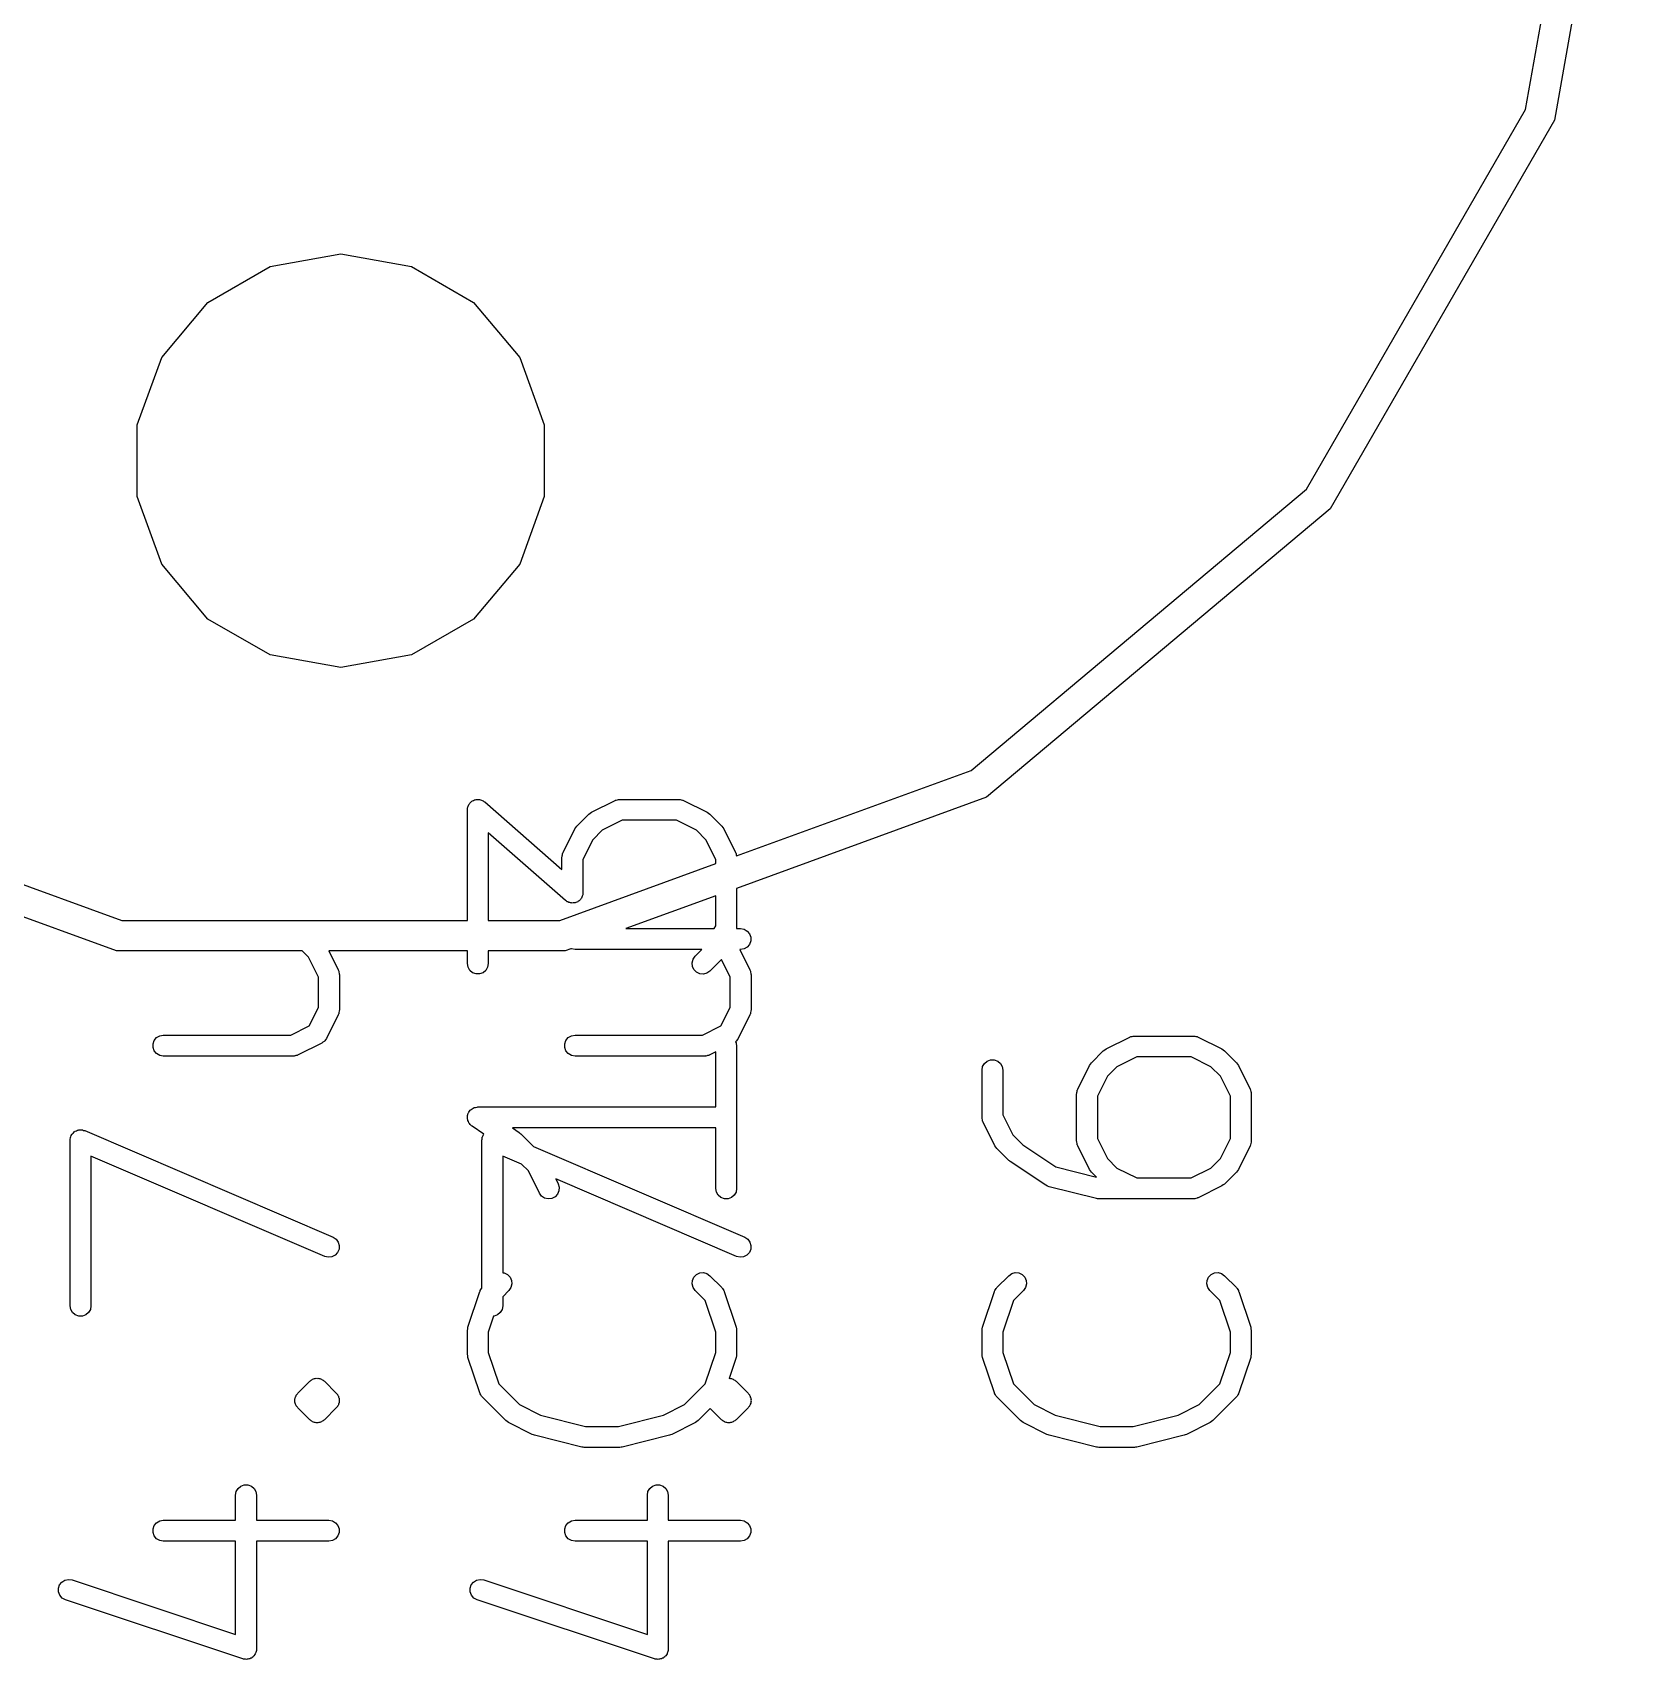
# Model space of a CAD drawing. Extents: x 0 to 76, y -93 to 16.
# Drawn here: x 55 to 62.78, y -77.42 to -69.52 of the extents above; entities that cross this region are included whole.
import ezdxf

# ---------------------------------------------------------------- set-up
doc = ezdxf.new("R2010")
doc.units = 0
doc.header["$MEASUREMENT"] = 0
doc.layers.add('BLACK', color=7, linetype='CONTINUOUS')

msp = doc.modelspace()

# ---------------------------------------------------------------- linework, layer by layer
at = {"layer": 'Black'}
for p, q in [((62.2557, -69.8949), (62.6251, -67.8)), ((62.7751, -67.8), (62.3967, -69.9462)), ((61.1921, -71.7372), (62.2557, -69.8949)), ((62.3967, -69.9462), (61.307, -71.8336)), ((56.1567, -70.6566), (56.5, -70.596)), ((56.5, -70.596), (56.8433, -70.6566)), ((55.8548, -70.8309), (56.1567, -70.6566)), ((56.8433, -70.6566), (57.1452, -70.8309)), ((55.6307, -71.0979), (55.8548, -70.8309)), ((57.1452, -70.8309), (57.3693, -71.0979)), ((55.5114, -71.4255), (55.6307, -71.0979)), ((57.3693, -71.0979), (57.4886, -71.4255)), ((55.5114, -71.7742), (55.5114, -71.4255)), ((57.4886, -71.4255), (57.4886, -71.7742)), ((55.6307, -72.1017), (55.5114, -71.7742)), ((57.4886, -71.7742), (57.3693, -72.1017)), ((59.5626, -73.1045), (61.1921, -71.7372)), ((61.307, -71.8336), (59.6376, -73.2344)), ((55.8548, -72.3688), (55.6307, -72.1017)), ((57.3693, -72.1017), (57.1452, -72.3688)), ((56.1567, -72.5431), (55.8548, -72.3688)), ((57.1452, -72.3688), (56.8433, -72.5431)), ((56.5, -72.6037), (56.1567, -72.5431)), ((56.8433, -72.5431), (56.5, -72.6037)), ((53.4374, -73.1045), (55.4364, -73.8321)), ((58.423, -73.5193), (59.5626, -73.1045)), ((55.4103, -73.9798), (53.3624, -73.2344)), ((59.6376, -73.2344), (58.4233, -73.6764)), ((57.1152, -73.2952), (57.1161, -73.2903)), ((57.1152, -73.8321), (57.1152, -73.2952)), ((57.1161, -73.2903), (57.1162, -73.2854)), ((57.1162, -73.2854), (57.1176, -73.2817)), ((57.1176, -73.2817), (57.1183, -73.2778)), ((57.1183, -73.2778), (57.1208, -73.2735)), ((57.1208, -73.2735), (57.1226, -73.2689)), ((57.1226, -73.2689), (57.1252, -73.266)), ((57.1252, -73.266), (57.1271, -73.2626)), ((57.1271, -73.2626), (57.1309, -73.2594)), ((57.1309, -73.2594), (57.1342, -73.2556)), ((57.1342, -73.2556), (57.1376, -73.2537)), ((57.1376, -73.2537), (57.1406, -73.2512)), ((57.1406, -73.2512), (57.1453, -73.2495)), ((57.1453, -73.2495), (57.1497, -73.2471)), ((57.1497, -73.2471), (57.1535, -73.2465)), ((57.1535, -73.2465), (57.1572, -73.2452)), ((57.1572, -73.2452), (57.1622, -73.2452)), ((57.1622, -73.2452), (57.1671, -73.2444)), ((57.1671, -73.2444), (57.1709, -73.2452)), ((57.1709, -73.2452), (57.1749, -73.2452)), ((57.1749, -73.2452), (57.1795, -73.2469)), ((57.1795, -73.2469), (57.1844, -73.2478)), ((57.1844, -73.2478), (57.1878, -73.2499)), ((57.1878, -73.2499), (57.1914, -73.2512)), ((57.1914, -73.2512), (57.1953, -73.2544)), ((57.1953, -73.2544), (57.1995, -73.257)), ((57.1995, -73.257), (57.5749, -73.5854)), ((57.7047, -73.3167), (57.7113, -73.3121)), ((57.7113, -73.3121), (57.7179, -73.3072)), ((57.7179, -73.3072), (57.8328, -73.2498)), ((57.8328, -73.2498), (57.8356, -73.2489)), ((57.8356, -73.2489), (57.8381, -73.2475)), ((57.8381, -73.2475), (57.844, -73.2464)), ((57.844, -73.2464), (57.8497, -73.2447)), ((57.8497, -73.2447), (57.8526, -73.2449)), ((57.8526, -73.2449), (57.8555, -73.2444)), ((57.8555, -73.2444), (58.1427, -73.2444)), ((58.1427, -73.2444), (58.1456, -73.2449)), ((58.1456, -73.2449), (58.1485, -73.2447)), ((58.1485, -73.2447), (58.1543, -73.2464)), ((58.1543, -73.2464), (58.1601, -73.2475)), ((58.1601, -73.2475), (58.1626, -73.2489)), ((58.1626, -73.2489), (58.1655, -73.2498)), ((58.1655, -73.2498), (58.2804, -73.3072)), ((58.2804, -73.3072), (58.2869, -73.3121)), ((58.2869, -73.3121), (58.2936, -73.3167)), ((57.5802, -73.5023), (57.6377, -73.3874)), ((57.6377, -73.3874), (57.6425, -73.3809)), ((57.6425, -73.3809), (57.6472, -73.3742)), ((57.6472, -73.3742), (57.7047, -73.3167)), ((57.7707, -73.3944), (57.7249, -73.4402)), ((57.8675, -73.346), (57.7707, -73.3944)), ((58.1307, -73.346), (57.8675, -73.346)), ((58.2276, -73.3944), (58.1307, -73.346)), ((58.2733, -73.4402), (58.2276, -73.3944)), ((58.2936, -73.3167), (58.351, -73.3742)), ((58.351, -73.3742), (58.3557, -73.3809)), ((58.3557, -73.3809), (58.3605, -73.3874)), ((58.3605, -73.3874), (58.418, -73.5023)), ((57.5922, -73.7356), (57.2168, -73.4072)), ((57.2168, -73.4072), (57.2168, -73.8321)), ((57.7249, -73.4402), (57.6765, -73.537)), ((58.3217, -73.537), (58.2733, -73.4402)), ((57.5749, -73.525), (57.5754, -73.5221)), ((57.5749, -73.5854), (57.5749, -73.525)), ((57.5752, -73.5192), (57.5769, -73.5135)), ((57.5754, -73.5221), (57.5752, -73.5192)), ((57.5769, -73.5135), (57.5779, -73.5076)), ((57.5779, -73.5076), (57.5794, -73.5051)), ((57.5794, -73.5051), (57.5802, -73.5023)), ((57.6765, -73.537), (57.6765, -73.6974)), ((58.3217, -73.5561), (58.3217, -73.537)), ((58.418, -73.5023), (58.4188, -73.5051)), ((58.4188, -73.5051), (58.4203, -73.5076)), ((58.4203, -73.5076), (58.4213, -73.5135)), ((58.4213, -73.5135), (58.423, -73.5192)), ((58.423, -73.5192), (58.423, -73.5193)), ((57.5636, -73.8321), (58.3217, -73.5561)), ((57.6755, -73.7072), (57.6741, -73.7109)), ((57.6756, -73.7023), (57.6755, -73.7072)), ((57.6765, -73.6974), (57.6756, -73.7023)), ((58.4233, -73.6764), (58.4233, -73.8697)), ((57.5965, -73.7382), (57.5922, -73.7356)), ((57.6003, -73.7414), (57.5965, -73.7382)), ((57.604, -73.7427), (57.6003, -73.7414)), ((57.6073, -73.7447), (57.604, -73.7427)), ((57.6122, -73.7457), (57.6073, -73.7447)), ((57.6168, -73.7474), (57.6122, -73.7457)), ((57.6208, -73.7474), (57.6168, -73.7474)), ((57.6246, -73.7482), (57.6208, -73.7474)), ((57.6295, -73.7474), (57.6246, -73.7482)), ((57.6345, -73.7474), (57.6295, -73.7474)), ((57.6382, -73.7461), (57.6345, -73.7474)), ((57.642, -73.7455), (57.6382, -73.7461)), ((57.6464, -73.7431), (57.642, -73.7455)), ((57.6511, -73.7414), (57.6464, -73.7431)), ((57.6541, -73.7389), (57.6511, -73.7414)), ((57.6575, -73.737), (57.6541, -73.7389)), ((57.6608, -73.7332), (57.6575, -73.737)), ((57.6646, -73.73), (57.6608, -73.7332)), ((57.6665, -73.7266), (57.6646, -73.73)), ((57.6691, -73.7237), (57.6665, -73.7266)), ((57.6709, -73.7191), (57.6691, -73.7237)), ((57.6734, -73.7148), (57.6709, -73.7191)), ((57.6741, -73.7109), (57.6734, -73.7148)), ((58.3217, -73.7134), (57.8852, -73.8722)), ((58.3217, -73.8577), (58.3217, -73.7134)), ((55.4364, -73.8321), (57.1152, -73.8321)), ((57.2168, -73.8321), (57.5636, -73.8321)), ((58.3145, -73.8722), (58.3217, -73.8577)), ((57.8852, -73.8722), (58.3145, -73.8722)), ((58.4233, -73.8697), (58.4229, -73.8722)), ((58.4229, -73.8722), (58.4425, -73.8722)), ((58.4425, -73.8722), (58.4599, -73.8753)), ((58.4599, -73.8753), (58.4752, -73.8841)), ((58.4752, -73.8841), (58.4865, -73.8976)), ((58.4865, -73.8976), (58.4926, -73.9142)), ((58.4926, -73.9319), (58.4865, -73.9484)), ((58.4926, -73.9142), (58.4926, -73.9319)), ((56.3126, -73.9798), (55.4103, -73.9798)), ((56.3433, -74.0106), (56.3126, -73.9798)), ((56.3917, -74.1074), (56.3433, -74.0106)), ((57.1152, -73.9798), (56.4415, -73.9798)), ((56.4415, -73.9798), (56.488, -74.0727)), ((57.1152, -74.0421), (57.1152, -73.9798)), ((57.5897, -73.9798), (57.2168, -73.9798)), ((57.2168, -73.9798), (57.2168, -74.0421)), ((57.6184, -73.9694), (57.5897, -73.9798)), ((57.6208, -73.9708), (57.6184, -73.9694)), ((57.6382, -73.9738), (57.6208, -73.9708)), ((58.254, -73.9738), (57.6382, -73.9738)), ((58.207, -74.0377), (58.2116, -74.0206)), ((58.2116, -74.0206), (58.2217, -74.0062)), ((58.2217, -74.0062), (58.254, -73.9738)), ((58.3492, -74.0224), (58.2936, -74.078)), ((58.3917, -74.1074), (58.3492, -74.0224)), ((58.4425, -73.9738), (58.4386, -73.9738)), ((58.4386, -73.9738), (58.488, -74.0727)), ((58.4599, -73.9708), (58.4425, -73.9738)), ((58.4752, -73.962), (58.4599, -73.9708)), ((58.4865, -73.9484), (58.4752, -73.962)), ((56.488, -74.0727), (56.4888, -74.0755)), ((56.4888, -74.0755), (56.4903, -74.078)), ((56.4903, -74.078), (56.4913, -74.0839)), ((56.4913, -74.0839), (56.493, -74.0896)), ((56.493, -74.0896), (56.4928, -74.0925)), ((56.4928, -74.0925), (56.4933, -74.0954)), ((56.4933, -74.0954), (56.4933, -74.2678)), ((57.1183, -74.0595), (57.1152, -74.0421)), ((57.1271, -74.0747), (57.1183, -74.0595)), ((57.1406, -74.0861), (57.1271, -74.0747)), ((57.1572, -74.0921), (57.1406, -74.0861)), ((57.1749, -74.0921), (57.1572, -74.0921)), ((57.1914, -74.0861), (57.1749, -74.0921)), ((57.205, -74.0747), (57.1914, -74.0861)), ((57.2138, -74.0595), (57.205, -74.0747)), ((57.2168, -74.0421), (57.2138, -74.0595)), ((58.2086, -74.0552), (58.207, -74.0377)), ((58.216, -74.0712), (58.2086, -74.0552)), ((58.2285, -74.0837), (58.216, -74.0712)), ((58.2445, -74.0912), (58.2285, -74.0837)), ((58.2621, -74.0927), (58.2445, -74.0912)), ((58.2791, -74.0881), (58.2621, -74.0927)), ((58.2936, -74.078), (58.2791, -74.0881)), ((58.488, -74.0727), (58.4888, -74.0755)), ((58.4888, -74.0755), (58.4903, -74.078)), ((58.4903, -74.078), (58.4913, -74.0839)), ((58.4913, -74.0839), (58.493, -74.0896)), ((58.493, -74.0896), (58.4928, -74.0925)), ((58.4928, -74.0925), (58.4933, -74.0954)), ((58.4933, -74.0954), (58.4933, -74.2678)), ((56.3917, -74.2558), (56.3917, -74.1074)), ((58.3917, -74.2558), (58.3917, -74.1074)), ((56.3472, -74.3448), (56.3917, -74.2558)), ((58.3472, -74.3448), (58.3917, -74.2558)), ((56.488, -74.2905), (56.4305, -74.4054)), ((56.4888, -74.2877), (56.488, -74.2905)), ((56.4903, -74.2851), (56.4888, -74.2877)), ((56.4913, -74.2793), (56.4903, -74.2851)), ((56.493, -74.2736), (56.4913, -74.2793)), ((56.4933, -74.2678), (56.4928, -74.2706)), ((56.4928, -74.2706), (56.493, -74.2736)), ((58.488, -74.2905), (58.4305, -74.4054)), ((58.4888, -74.2877), (58.488, -74.2905)), ((58.4903, -74.2851), (58.4888, -74.2877)), ((58.4913, -74.2793), (58.4903, -74.2851)), ((58.493, -74.2736), (58.4913, -74.2793)), ((58.4933, -74.2678), (58.4928, -74.2706)), ((58.4928, -74.2706), (58.493, -74.2736)), ((55.5882, -74.4313), (55.5942, -74.4147)), ((55.5942, -74.4147), (55.6056, -74.4012)), ((55.6056, -74.4012), (55.6208, -74.3924)), ((55.6208, -74.3924), (55.6382, -74.3893)), ((55.6382, -74.3893), (56.2582, -74.3893)), ((56.2582, -74.3893), (56.3472, -74.3448)), ((56.42, -74.4196), (56.4138, -74.4237)), ((56.4209, -74.4184), (56.42, -74.4196)), ((56.422, -74.4176), (56.4209, -74.4184)), ((56.4261, -74.4114), (56.422, -74.4176)), ((56.4305, -74.4054), (56.4261, -74.4114)), ((57.5882, -74.4313), (57.5942, -74.4147)), ((57.5942, -74.4147), (57.6056, -74.4012)), ((57.6056, -74.4012), (57.6208, -74.3924)), ((57.6208, -74.3924), (57.6382, -74.3893)), ((57.6382, -74.3893), (58.2582, -74.3893)), ((58.2582, -74.3893), (58.3472, -74.3448)), ((58.42, -74.4196), (58.4171, -74.4215)), ((58.4171, -74.4215), (58.4203, -74.4269)), ((58.4209, -74.4184), (58.42, -74.4196)), ((58.422, -74.4176), (58.4209, -74.4184)), ((58.4261, -74.4114), (58.422, -74.4176)), ((58.4305, -74.4054), (58.4261, -74.4114)), ((60.2179, -74.4563), (60.3328, -74.3988)), ((60.3328, -74.3988), (60.3356, -74.398)), ((60.3356, -74.398), (60.3381, -74.3965)), ((60.3381, -74.3965), (60.344, -74.3955)), ((60.344, -74.3955), (60.3497, -74.3938)), ((60.3497, -74.3938), (60.3526, -74.394)), ((60.3526, -74.394), (60.3555, -74.3935)), ((60.3555, -74.3935), (60.6427, -74.3935)), ((60.6427, -74.3935), (60.6456, -74.394)), ((60.6456, -74.394), (60.6485, -74.3938)), ((60.6485, -74.3938), (60.6543, -74.3955)), ((60.6543, -74.3955), (60.6601, -74.3965)), ((60.6601, -74.3965), (60.6626, -74.398)), ((60.6626, -74.398), (60.6655, -74.3988)), ((60.6655, -74.3988), (60.7804, -74.4563)), ((55.5882, -74.4489), (55.5882, -74.4313)), ((55.5942, -74.4655), (55.5882, -74.4489)), ((55.6056, -74.479), (55.5942, -74.4655)), ((55.6208, -74.4879), (55.6056, -74.479)), ((55.6382, -74.4909), (55.6208, -74.4879)), ((56.2702, -74.4909), (55.6382, -74.4909)), ((56.2731, -74.4904), (56.2702, -74.4909)), ((56.276, -74.4906), (56.2731, -74.4904)), ((56.2817, -74.4889), (56.276, -74.4906)), ((56.2876, -74.4879), (56.2817, -74.4889)), ((56.2901, -74.4864), (56.2876, -74.4879)), ((56.2929, -74.4856), (56.2901, -74.4864)), ((56.4078, -74.4281), (56.2929, -74.4856)), ((56.4138, -74.4237), (56.4078, -74.4281)), ((57.5882, -74.4489), (57.5882, -74.4313)), ((57.5942, -74.4655), (57.5882, -74.4489)), ((57.6056, -74.479), (57.5942, -74.4655)), ((57.6208, -74.4879), (57.6056, -74.479)), ((57.6382, -74.4909), (57.6208, -74.4879)), ((58.2702, -74.4909), (57.6382, -74.4909)), ((58.2731, -74.4904), (58.2702, -74.4909)), ((58.276, -74.4906), (58.2731, -74.4904)), ((58.2817, -74.4889), (58.276, -74.4906)), ((58.2876, -74.4879), (58.2817, -74.4889)), ((58.2901, -74.4864), (58.2876, -74.4879)), ((58.2929, -74.4856), (58.2901, -74.4864)), ((58.3217, -74.4711), (58.2929, -74.4856)), ((58.3217, -74.7382), (58.3217, -74.4711)), ((58.4203, -74.4269), (58.4233, -74.4443)), ((58.4233, -74.4443), (58.4233, -75.1337)), ((60.1472, -74.5232), (60.2046, -74.4658)), ((60.2046, -74.4658), (60.2113, -74.4611)), ((60.2113, -74.4611), (60.2179, -74.4563)), ((60.3675, -74.4951), (60.2707, -74.5435)), ((60.6307, -74.4951), (60.3675, -74.4951)), ((60.7276, -74.5435), (60.6307, -74.4951)), ((60.7804, -74.4563), (60.7869, -74.4611)), ((60.7869, -74.4611), (60.7936, -74.4658)), ((60.7936, -74.4658), (60.851, -74.5232)), ((59.6152, -74.5592), (59.6183, -74.5418)), ((59.6152, -74.789), (59.6152, -74.5592)), ((59.6183, -74.5418), (59.6271, -74.5265)), ((59.6271, -74.5265), (59.6406, -74.5152)), ((59.6406, -74.5152), (59.6572, -74.5091)), ((59.6572, -74.5091), (59.6749, -74.5091)), ((59.6749, -74.5091), (59.6914, -74.5152)), ((59.6914, -74.5152), (59.705, -74.5265)), ((59.705, -74.5265), (59.7138, -74.5418)), ((59.7138, -74.5418), (59.7168, -74.5592)), ((59.7168, -74.5592), (59.7168, -74.777)), ((60.0802, -74.6514), (60.1377, -74.5364)), ((60.1377, -74.5364), (60.1425, -74.5299)), ((60.1425, -74.5299), (60.1472, -74.5232)), ((60.2707, -74.5435), (60.2249, -74.5893)), ((60.7733, -74.5893), (60.7276, -74.5435)), ((60.851, -74.5232), (60.8557, -74.5299)), ((60.8557, -74.5299), (60.8605, -74.5364)), ((60.8605, -74.5364), (60.918, -74.6514)), ((60.0769, -74.6626), (60.0779, -74.6567)), ((60.0779, -74.6567), (60.0794, -74.6542)), ((60.0794, -74.6542), (60.0802, -74.6514)), ((60.2249, -74.5893), (60.1765, -74.6861)), ((60.8217, -74.6861), (60.7733, -74.5893)), ((60.918, -74.6514), (60.9188, -74.6542)), ((60.9188, -74.6542), (60.9203, -74.6567)), ((60.9203, -74.6567), (60.9213, -74.6626)), ((60.0749, -74.6741), (60.0754, -74.6712)), ((60.0749, -74.9039), (60.0749, -74.6741)), ((60.0752, -74.6683), (60.0769, -74.6626)), ((60.0754, -74.6712), (60.0752, -74.6683)), ((60.1765, -74.6861), (60.1765, -74.8919)), ((60.8217, -74.8919), (60.8217, -74.6861)), ((60.9213, -74.6626), (60.923, -74.6683)), ((60.923, -74.6683), (60.9228, -74.6712)), ((60.9228, -74.6712), (60.9233, -74.6741)), ((60.9233, -74.6741), (60.9233, -74.9039)), ((57.1154, -74.7857), (57.116, -74.783)), ((57.116, -74.7917), (57.1154, -74.7857)), ((57.116, -74.7802), (57.1181, -74.7745)), ((57.116, -74.783), (57.116, -74.7802)), ((57.116, -74.7978), (57.116, -74.7917)), ((57.117, -74.8004), (57.116, -74.7978)), ((57.1173, -74.8032), (57.117, -74.8004)), ((57.12, -74.8087), (57.1173, -74.8032)), ((57.1181, -74.7745), (57.1195, -74.7686)), ((57.1195, -74.7686), (57.1211, -74.7662)), ((57.1221, -74.8144), (57.12, -74.8087)), ((57.1211, -74.7662), (57.1221, -74.7636)), ((57.1221, -74.7636), (57.126, -74.7589)), ((57.1239, -74.8165), (57.1221, -74.8144)), ((57.1251, -74.8191), (57.1239, -74.8165)), ((57.126, -74.7589), (57.1293, -74.7539)), ((57.1293, -74.7539), (57.1316, -74.7522)), ((57.1316, -74.7522), (57.1334, -74.7501)), ((57.1334, -74.7501), (57.1386, -74.747)), ((57.1386, -74.747), (57.1435, -74.7434)), ((57.1435, -74.7434), (57.1462, -74.7426)), ((57.1462, -74.7426), (57.1487, -74.7412)), ((57.1487, -74.7412), (57.1546, -74.7402)), ((57.1546, -74.7402), (57.1605, -74.7385)), ((57.1605, -74.7385), (57.1633, -74.7387)), ((57.1633, -74.7387), (57.166, -74.7382)), ((57.166, -74.7382), (58.3217, -74.7382)), ((59.6158, -74.7919), (59.6152, -74.789)), ((59.6156, -74.7948), (59.6158, -74.7919)), ((59.6173, -74.8005), (59.6156, -74.7948)), ((59.6183, -74.8064), (59.6173, -74.8005)), ((59.6198, -74.8089), (59.6183, -74.8064)), ((59.6206, -74.8117), (59.6198, -74.8089)), ((59.6781, -74.9266), (59.6206, -74.8117)), ((59.7168, -74.777), (59.7653, -74.8738)), ((55.1852, -74.8997), (55.1863, -74.894)), ((55.1863, -74.894), (55.1866, -74.8881)), ((55.1866, -74.8881), (55.1878, -74.8854)), ((55.1878, -74.8854), (55.1883, -74.8824)), ((55.1883, -74.8824), (55.1912, -74.8773)), ((55.1912, -74.8773), (55.1935, -74.8719)), ((55.1935, -74.8719), (55.1956, -74.8697)), ((55.1956, -74.8697), (55.1971, -74.8671)), ((55.1971, -74.8671), (55.2016, -74.8633)), ((55.2016, -74.8633), (55.2056, -74.8591)), ((55.2056, -74.8591), (55.2083, -74.8577)), ((55.2083, -74.8577), (55.2106, -74.8557)), ((55.2106, -74.8557), (55.2161, -74.8537)), ((55.2161, -74.8537), (55.2214, -74.8511)), ((55.2214, -74.8511), (55.2244, -74.8507)), ((55.2244, -74.8507), (55.2272, -74.8497)), ((55.2272, -74.8497), (55.2331, -74.8497)), ((55.2331, -74.8497), (55.2389, -74.849)), ((55.2389, -74.849), (55.2418, -74.8497)), ((55.2418, -74.8497), (55.2449, -74.8497)), ((55.2449, -74.8497), (55.2504, -74.8517)), ((55.2504, -74.8517), (55.2561, -74.853)), ((55.2561, -74.853), (56.4626, -75.3701)), ((57.1295, -74.8232), (57.1251, -74.8191)), ((57.1334, -74.8279), (57.1295, -74.8232)), ((57.1358, -74.8293), (57.1334, -74.8279)), ((57.1379, -74.8312), (57.1358, -74.8293)), ((57.1956, -74.8697), (57.1379, -74.8312)), ((57.1852, -74.8997), (57.1863, -74.894)), ((57.1863, -74.894), (57.1866, -74.8881)), ((57.1866, -74.8881), (57.1878, -74.8854)), ((57.1878, -74.8854), (57.1883, -74.8824)), ((57.1883, -74.8824), (57.1912, -74.8773)), ((57.1912, -74.8773), (57.1935, -74.8719)), ((57.1935, -74.8719), (57.1956, -74.8697)), ((58.3217, -74.8398), (57.3338, -74.8398)), ((57.3338, -74.8398), (57.3666, -74.8616)), ((57.3666, -74.8616), (57.3702, -74.8651)), ((57.3702, -74.8651), (57.3743, -74.868)), ((57.3743, -74.868), (57.4369, -74.9306)), ((58.3217, -75.1337), (58.3217, -74.8398)), ((59.7653, -74.8738), (59.8133, -74.9219)), ((60.1765, -74.8919), (60.2249, -74.9887)), ((60.7733, -74.9887), (60.8217, -74.8919)), ((55.1852, -75.7041), (55.1852, -74.8997)), ((57.1852, -75.6178), (57.1852, -74.8997)), ((57.4369, -74.9306), (58.4626, -75.3701)), ((59.6829, -74.9331), (59.6781, -74.9266)), ((59.6876, -74.9398), (59.6829, -74.9331)), ((59.745, -74.9973), (59.6876, -74.9398)), ((59.8133, -74.9219), (59.9742, -75.0291)), ((60.0754, -74.9068), (60.0749, -74.9039)), ((60.0752, -74.9097), (60.0754, -74.9068)), ((60.0769, -74.9154), (60.0752, -74.9097)), ((60.0779, -74.9213), (60.0769, -74.9154)), ((60.0794, -74.9238), (60.0779, -74.9213)), ((60.0802, -74.9266), (60.0794, -74.9238)), ((60.1377, -75.0415), (60.0802, -74.9266)), ((60.918, -74.9266), (60.8605, -75.0415)), ((60.9188, -74.9238), (60.918, -74.9266)), ((60.9203, -74.9213), (60.9188, -74.9238)), ((60.9213, -74.9154), (60.9203, -74.9213)), ((60.923, -74.9097), (60.9213, -74.9154)), ((60.9233, -74.9039), (60.9228, -74.9068)), ((60.9228, -74.9068), (60.923, -74.9097)), ((56.4225, -75.4635), (55.2868, -74.9768)), ((55.2868, -74.9768), (55.2868, -75.7041)), ((57.3789, -75.0162), (57.2868, -74.9768)), ((57.2868, -74.9768), (57.2868, -75.5436)), ((57.4116, -75.0489), (57.3789, -75.0162)), ((57.4653, -75.1564), (57.4116, -75.0489)), ((59.7491, -75.0001), (59.745, -74.9973)), ((59.7528, -75.0036), (59.7491, -75.0001)), ((59.9251, -75.1185), (59.7528, -75.0036)), ((59.9742, -75.0291), (60.1707, -75.0782)), ((60.1425, -75.048), (60.1377, -75.0415)), ((60.1472, -75.0547), (60.1425, -75.048)), ((60.2249, -74.9887), (60.2707, -75.0345)), ((60.2707, -75.0345), (60.3675, -75.0829)), ((60.6307, -75.0829), (60.7276, -75.0345)), ((60.7276, -75.0345), (60.7733, -74.9887)), ((60.8557, -75.048), (60.851, -75.0547)), ((60.8605, -75.0415), (60.8557, -75.048)), ((58.4225, -75.4635), (57.5443, -75.0871)), ((57.5443, -75.0871), (57.5562, -75.111)), ((57.5562, -75.111), (57.5612, -75.1279)), ((57.5612, -75.1279), (57.5602, -75.1455)), ((59.933, -75.122), (59.9251, -75.1185)), ((59.941, -75.1255), (59.933, -75.122)), ((60.1708, -75.183), (59.941, -75.1255)), ((60.1707, -75.0782), (60.1472, -75.0547)), ((60.3675, -75.0829), (60.6307, -75.0829)), ((60.7804, -75.1217), (60.6655, -75.1791)), ((60.7869, -75.1168), (60.7804, -75.1217)), ((60.7936, -75.1122), (60.7869, -75.1168)), ((60.851, -75.0547), (60.7936, -75.1122)), ((57.4758, -75.1706), (57.4653, -75.1564)), ((57.4906, -75.1803), (57.4758, -75.1706)), ((57.5077, -75.1844), (57.4906, -75.1803)), ((57.5252, -75.1824), (57.5077, -75.1844)), ((57.541, -75.1745), (57.5252, -75.1824)), ((57.5532, -75.1617), (57.541, -75.1745)), ((57.5602, -75.1455), (57.5532, -75.1617)), ((58.3248, -75.1511), (58.3217, -75.1337)), ((58.3336, -75.1663), (58.3248, -75.1511)), ((58.3471, -75.1777), (58.3336, -75.1663)), ((58.3637, -75.1837), (58.3471, -75.1777)), ((58.3814, -75.1837), (58.3637, -75.1837)), ((58.3979, -75.1777), (58.3814, -75.1837)), ((58.4115, -75.1663), (58.3979, -75.1777)), ((58.4203, -75.1511), (58.4115, -75.1663)), ((58.4233, -75.1337), (58.4203, -75.1511)), ((60.177, -75.1834), (60.1708, -75.183)), ((60.1831, -75.1845), (60.177, -75.1834)), ((60.6427, -75.1845), (60.1831, -75.1845)), ((60.6456, -75.184), (60.6427, -75.1845)), ((60.6485, -75.1842), (60.6456, -75.184)), ((60.6543, -75.1825), (60.6485, -75.1842)), ((60.6601, -75.1814), (60.6543, -75.1825)), ((60.6626, -75.18), (60.6601, -75.1814)), ((60.6655, -75.1791), (60.6626, -75.18)), ((56.4626, -75.3701), (56.4773, -75.3798)), ((56.4851, -75.4446), (56.473, -75.4575)), ((56.4773, -75.3798), (56.4879, -75.3939)), ((56.492, -75.4284), (56.4851, -75.4446)), ((56.4879, -75.3939), (56.493, -75.4108)), ((56.493, -75.4108), (56.492, -75.4284)), ((58.4626, -75.3701), (58.4773, -75.3798)), ((58.4851, -75.4446), (58.473, -75.4575)), ((58.4773, -75.3798), (58.4879, -75.3939)), ((58.492, -75.4284), (58.4851, -75.4446)), ((58.4879, -75.3939), (58.493, -75.4108)), ((58.493, -75.4108), (58.492, -75.4284)), ((56.4397, -75.4675), (56.4225, -75.4635)), ((56.4572, -75.4654), (56.4397, -75.4675)), ((56.473, -75.4575), (56.4572, -75.4654)), ((58.4397, -75.4675), (58.4225, -75.4635)), ((58.4572, -75.4654), (58.4397, -75.4675)), ((58.473, -75.4575), (58.4572, -75.4654)), ((57.2868, -75.5436), (57.2941, -75.5442)), ((57.2941, -75.5442), (57.3101, -75.5517)), ((57.3101, -75.5517), (57.3226, -75.5642)), ((57.3226, -75.5642), (57.33, -75.5802)), ((57.3316, -75.5977), (57.327, -75.6148)), ((57.33, -75.5802), (57.3316, -75.5977)), ((58.207, -75.5977), (58.2086, -75.5802)), ((58.2116, -75.6148), (58.207, -75.5977)), ((58.2086, -75.5802), (58.216, -75.5642)), ((58.216, -75.5642), (58.2285, -75.5517)), ((58.2285, -75.5517), (58.2445, -75.5442)), ((58.2445, -75.5442), (58.2621, -75.5427)), ((58.2621, -75.5427), (58.2791, -75.5473)), ((58.2791, -75.5473), (58.2936, -75.5574)), ((58.2936, -75.5574), (58.351, -75.6148)), ((59.6876, -75.6148), (59.745, -75.5574)), ((59.745, -75.5574), (59.7595, -75.5473)), ((59.7595, -75.5473), (59.7765, -75.5427)), ((59.7765, -75.5427), (59.7941, -75.5442)), ((59.7941, -75.5442), (59.8101, -75.5517)), ((59.8101, -75.5517), (59.8226, -75.5642)), ((59.8226, -75.5642), (59.83, -75.5802)), ((59.8316, -75.5977), (59.827, -75.6148)), ((59.83, -75.5802), (59.8316, -75.5977)), ((60.707, -75.5977), (60.7086, -75.5802)), ((60.7116, -75.6148), (60.707, -75.5977)), ((60.7086, -75.5802), (60.716, -75.5642)), ((60.716, -75.5642), (60.7285, -75.5517)), ((60.7285, -75.5517), (60.7445, -75.5442)), ((60.7445, -75.5442), (60.7621, -75.5427)), ((60.7621, -75.5427), (60.7791, -75.5473)), ((60.7791, -75.5473), (60.7936, -75.5574)), ((60.7936, -75.5574), (60.851, -75.6148)), ((57.1179, -75.8071), (57.1753, -75.6347)), ((57.1753, -75.6347), (57.1767, -75.6321)), ((57.1767, -75.6321), (57.1775, -75.6293)), ((57.1775, -75.6293), (57.1809, -75.6244)), ((57.1809, -75.6244), (57.1837, -75.6192)), ((57.1837, -75.6192), (57.1852, -75.6178)), ((57.3169, -75.6292), (57.2868, -75.6593)), ((57.2868, -75.6593), (57.2868, -75.7041)), ((57.327, -75.6148), (57.3169, -75.6292)), ((58.2217, -75.6292), (58.2116, -75.6148)), ((58.2707, -75.6782), (58.2217, -75.6292)), ((58.3217, -75.8314), (58.2707, -75.6782)), ((58.351, -75.6148), (58.3527, -75.6172)), ((58.3527, -75.6172), (58.3549, -75.6192)), ((58.3549, -75.6192), (58.3577, -75.6244)), ((58.3577, -75.6244), (58.3611, -75.6293)), ((58.3611, -75.6293), (58.3619, -75.6321)), ((58.3619, -75.6321), (58.3633, -75.6347)), ((58.3633, -75.6347), (58.4207, -75.8071)), ((59.6179, -75.8071), (59.6753, -75.6347)), ((59.6753, -75.6347), (59.6767, -75.6321)), ((59.6767, -75.6321), (59.6775, -75.6293)), ((59.6775, -75.6293), (59.6809, -75.6244)), ((59.6809, -75.6244), (59.6837, -75.6192)), ((59.6837, -75.6192), (59.6859, -75.6172)), ((59.6859, -75.6172), (59.6876, -75.6148)), ((59.7679, -75.6782), (59.7168, -75.8314)), ((59.8169, -75.6292), (59.7679, -75.6782)), ((59.827, -75.6148), (59.8169, -75.6292)), ((60.7217, -75.6292), (60.7116, -75.6148)), ((60.7707, -75.6782), (60.7217, -75.6292)), ((60.8217, -75.8314), (60.7707, -75.6782)), ((60.851, -75.6148), (60.8527, -75.6172)), ((60.8527, -75.6172), (60.8549, -75.6192)), ((60.8549, -75.6192), (60.8577, -75.6244)), ((60.8577, -75.6244), (60.8611, -75.6293)), ((60.8611, -75.6293), (60.8619, -75.6321)), ((60.8619, -75.6321), (60.8633, -75.6347)), ((60.8633, -75.6347), (60.9207, -75.8071)), ((55.1883, -75.7214), (55.1852, -75.7041)), ((55.1971, -75.7367), (55.1883, -75.7214)), ((55.2106, -75.7481), (55.1971, -75.7367)), ((55.2272, -75.7541), (55.2106, -75.7481)), ((55.2449, -75.7541), (55.2272, -75.7541)), ((55.2614, -75.7481), (55.2449, -75.7541)), ((55.275, -75.7367), (55.2614, -75.7481)), ((55.2838, -75.7214), (55.275, -75.7367)), ((55.2868, -75.7041), (55.2838, -75.7214)), ((57.2426, -75.7541), (57.2168, -75.8314)), ((57.2449, -75.7541), (57.2426, -75.7541)), ((57.2614, -75.7481), (57.2449, -75.7541)), ((57.275, -75.7367), (57.2614, -75.7481)), ((57.2838, -75.7214), (57.275, -75.7367)), ((57.2868, -75.7041), (57.2838, -75.7214)), ((57.1152, -75.8231), (57.1167, -75.8151)), ((57.1152, -75.938), (57.1152, -75.8231)), ((57.1167, -75.8151), (57.1179, -75.8071)), ((57.2168, -75.8314), (57.2168, -75.9298)), ((58.3217, -75.9298), (58.3217, -75.8314)), ((58.4207, -75.8071), (58.4219, -75.8151)), ((58.4219, -75.8151), (58.4233, -75.8231)), ((58.4233, -75.8231), (58.4233, -75.938)), ((59.6152, -75.8231), (59.6167, -75.8151)), ((59.6152, -75.938), (59.6152, -75.8231)), ((59.6167, -75.8151), (59.6179, -75.8071)), ((59.7168, -75.8314), (59.7168, -75.9298)), ((60.8217, -75.9298), (60.8217, -75.8314)), ((60.9207, -75.8071), (60.9219, -75.8151)), ((60.9219, -75.8151), (60.9233, -75.8231)), ((60.9233, -75.8231), (60.9233, -75.938)), ((57.1167, -75.946), (57.1152, -75.938)), ((57.1179, -75.9541), (57.1167, -75.946)), ((57.1753, -76.1264), (57.1179, -75.9541)), ((57.2168, -75.9298), (57.2679, -76.0829)), ((58.2707, -76.0829), (58.3217, -75.9298)), ((58.4207, -75.9541), (58.3868, -76.0559)), ((58.4219, -75.946), (58.4207, -75.9541)), ((58.4233, -75.938), (58.4219, -75.946)), ((59.6167, -75.946), (59.6152, -75.938)), ((59.6179, -75.9541), (59.6167, -75.946)), ((59.6753, -76.1264), (59.6179, -75.9541)), ((59.7168, -75.9298), (59.7679, -76.0829)), ((60.7707, -76.0829), (60.8217, -75.9298)), ((60.9207, -75.9541), (60.8633, -76.1264)), ((60.9219, -75.946), (60.9207, -75.9541)), ((60.9233, -75.938), (60.9219, -75.946)), ((56.2917, -76.1278), (56.3492, -76.0703)), ((56.3492, -76.0703), (56.3528, -76.0678)), ((56.3528, -76.0678), (56.356, -76.0646)), ((56.356, -76.0646), (56.36, -76.0627)), ((56.36, -76.0627), (56.3636, -76.0602)), ((56.3636, -76.0602), (56.3679, -76.059)), ((56.3679, -76.059), (56.3719, -76.0572)), ((56.3719, -76.0572), (56.3764, -76.0568)), ((56.3764, -76.0568), (56.3807, -76.0556)), ((56.3807, -76.0556), (56.3851, -76.056)), ((56.3851, -76.056), (56.3895, -76.0556)), ((56.3895, -76.0556), (56.3938, -76.0568)), ((56.3938, -76.0568), (56.3982, -76.0572)), ((56.3982, -76.0572), (56.4023, -76.059)), ((56.4023, -76.059), (56.4066, -76.0602)), ((56.4066, -76.0602), (56.4102, -76.0627)), ((56.4102, -76.0627), (56.4142, -76.0646)), ((56.4142, -76.0646), (56.4174, -76.0678)), ((56.4174, -76.0678), (56.421, -76.0703)), ((56.421, -76.0703), (56.4785, -76.1278)), ((58.3868, -76.0559), (58.3895, -76.0556)), ((58.3895, -76.0556), (58.3938, -76.0568)), ((58.3938, -76.0568), (58.3982, -76.0572)), ((58.3982, -76.0572), (58.4023, -76.059)), ((58.4023, -76.059), (58.4066, -76.0602)), ((58.4066, -76.0602), (58.4102, -76.0627)), ((58.4102, -76.0627), (58.4142, -76.0646)), ((58.4142, -76.0646), (58.4174, -76.0678)), ((58.4174, -76.0678), (58.421, -76.0703)), ((58.421, -76.0703), (58.4785, -76.1278)), ((56.277, -76.1593), (56.2776, -76.1571)), ((56.2774, -76.1637), (56.277, -76.1593)), ((56.2776, -76.1549), (56.2784, -76.1528)), ((56.2776, -76.1571), (56.2776, -76.1549)), ((56.2784, -76.1528), (56.2786, -76.1505)), ((56.2786, -76.1505), (56.2805, -76.1465)), ((56.2805, -76.1465), (56.2816, -76.1422)), ((56.2816, -76.1422), (56.2829, -76.1404)), ((56.2829, -76.1404), (56.2836, -76.1383)), ((56.2836, -76.1383), (56.2851, -76.1366)), ((56.2851, -76.1366), (56.286, -76.1346)), ((56.286, -76.1346), (56.2892, -76.1314)), ((56.2892, -76.1314), (56.2917, -76.1278)), ((56.4785, -76.1278), (56.481, -76.1314)), ((56.481, -76.1314), (56.4842, -76.1346)), ((56.4842, -76.1346), (56.4851, -76.1366)), ((56.4851, -76.1366), (56.4865, -76.1383)), ((56.4865, -76.1383), (56.4873, -76.1404)), ((56.4873, -76.1404), (56.4886, -76.1422)), ((56.4886, -76.1422), (56.4897, -76.1465)), ((56.4897, -76.1465), (56.4916, -76.1505)), ((56.4916, -76.1505), (56.4918, -76.1528)), ((56.4918, -76.1528), (56.4926, -76.1549)), ((56.4926, -76.1549), (56.4926, -76.1571)), ((56.4926, -76.1571), (56.4932, -76.1593)), ((56.4932, -76.1593), (56.4928, -76.1637)), ((57.1767, -76.129), (57.1753, -76.1264)), ((57.1775, -76.1318), (57.1767, -76.129)), ((57.1809, -76.1367), (57.1775, -76.1318)), ((57.1837, -76.142), (57.1809, -76.1367)), ((57.1859, -76.1439), (57.1837, -76.142)), ((57.1876, -76.1463), (57.1859, -76.1439)), ((57.3025, -76.2612), (57.1876, -76.1463)), ((57.2679, -76.0829), (57.3685, -76.1835)), ((58.1701, -76.1835), (58.2707, -76.0829)), ((58.4785, -76.1278), (58.481, -76.1314)), ((58.481, -76.1314), (58.4842, -76.1346)), ((58.4842, -76.1346), (58.4851, -76.1366)), ((58.4851, -76.1366), (58.4865, -76.1383)), ((58.4865, -76.1383), (58.4873, -76.1404)), ((58.4873, -76.1404), (58.4886, -76.1422)), ((58.4886, -76.1422), (58.4897, -76.1465)), ((58.4897, -76.1465), (58.4916, -76.1505)), ((58.4916, -76.1505), (58.4918, -76.1528)), ((58.4918, -76.1528), (58.4926, -76.1549)), ((58.4926, -76.1549), (58.4926, -76.1571)), ((58.4926, -76.1571), (58.4932, -76.1593)), ((58.4932, -76.1593), (58.4928, -76.1637)), ((59.6767, -76.129), (59.6753, -76.1264)), ((59.6775, -76.1318), (59.6767, -76.129)), ((59.6809, -76.1367), (59.6775, -76.1318)), ((59.6837, -76.142), (59.6809, -76.1367)), ((59.6859, -76.1439), (59.6837, -76.142)), ((59.6876, -76.1463), (59.6859, -76.1439)), ((59.8025, -76.2612), (59.6876, -76.1463)), ((59.7679, -76.0829), (59.8685, -76.1835)), ((60.6701, -76.1835), (60.7707, -76.0829)), ((60.851, -76.1463), (60.7361, -76.2612)), ((60.8527, -76.1439), (60.851, -76.1463)), ((60.8549, -76.142), (60.8527, -76.1439)), ((60.8577, -76.1367), (60.8549, -76.142)), ((60.8611, -76.1319), (60.8577, -76.1367)), ((60.8619, -76.129), (60.8611, -76.1319)), ((60.8633, -76.1264), (60.8619, -76.129)), ((56.277, -76.1681), (56.2774, -76.1637)), ((56.2776, -76.1703), (56.277, -76.1681)), ((56.2776, -76.1725), (56.2776, -76.1703)), ((56.2784, -76.1746), (56.2776, -76.1725)), ((56.2786, -76.1768), (56.2784, -76.1746)), ((56.2805, -76.1809), (56.2786, -76.1768)), ((56.2816, -76.1852), (56.2805, -76.1809)), ((56.2829, -76.187), (56.2816, -76.1852)), ((56.2836, -76.1891), (56.2829, -76.187)), ((56.2851, -76.1908), (56.2836, -76.1891)), ((56.286, -76.1928), (56.2851, -76.1908)), ((56.2892, -76.196), (56.286, -76.1928)), ((56.2917, -76.1996), (56.2892, -76.196)), ((56.3492, -76.2571), (56.2917, -76.1996)), ((56.4785, -76.1996), (56.421, -76.2571)), ((56.481, -76.196), (56.4785, -76.1996)), ((56.4842, -76.1928), (56.481, -76.196)), ((56.4851, -76.1908), (56.4842, -76.1928)), ((56.4865, -76.1891), (56.4851, -76.1908)), ((56.4873, -76.187), (56.4865, -76.1891)), ((56.4886, -76.1852), (56.4873, -76.187)), ((56.4897, -76.1809), (56.4886, -76.1852)), ((56.4916, -76.1768), (56.4897, -76.1809)), ((56.4918, -76.1746), (56.4916, -76.1768)), ((56.4926, -76.1725), (56.4918, -76.1746)), ((56.4932, -76.1681), (56.4926, -76.1703)), ((56.4926, -76.1703), (56.4926, -76.1725)), ((56.4928, -76.1637), (56.4932, -76.1681)), ((57.3685, -76.1835), (57.471, -76.2348)), ((57.471, -76.2348), (57.6894, -76.2894)), ((57.8492, -76.2894), (58.0676, -76.2348)), ((58.0676, -76.2348), (58.1701, -76.1835)), ((58.2947, -76.2026), (58.2361, -76.2612)), ((58.3492, -76.2571), (58.2947, -76.2026)), ((58.4785, -76.1996), (58.421, -76.2571)), ((58.481, -76.196), (58.4785, -76.1996)), ((58.4842, -76.1928), (58.481, -76.196)), ((58.4851, -76.1908), (58.4842, -76.1928)), ((58.4865, -76.1891), (58.4851, -76.1908)), ((58.4873, -76.187), (58.4865, -76.1891)), ((58.4886, -76.1852), (58.4873, -76.187)), ((58.4897, -76.1809), (58.4886, -76.1852)), ((58.4916, -76.1768), (58.4897, -76.1809)), ((58.4918, -76.1746), (58.4916, -76.1768)), ((58.4926, -76.1725), (58.4918, -76.1746)), ((58.4932, -76.1681), (58.4926, -76.1703)), ((58.4926, -76.1703), (58.4926, -76.1725)), ((58.4928, -76.1637), (58.4932, -76.1681)), ((59.8685, -76.1835), (59.971, -76.2348)), ((59.971, -76.2348), (60.1894, -76.2894)), ((60.3492, -76.2894), (60.5676, -76.2348)), ((60.5676, -76.2348), (60.6701, -76.1835)), ((56.3528, -76.2596), (56.3492, -76.2571)), ((56.356, -76.2628), (56.3528, -76.2596)), ((56.36, -76.2646), (56.356, -76.2628)), ((56.3636, -76.2672), (56.36, -76.2646)), ((56.3679, -76.2683), (56.3636, -76.2672)), ((56.3719, -76.2702), (56.3679, -76.2683)), ((56.3764, -76.2706), (56.3719, -76.2702)), ((56.3807, -76.2717), (56.3764, -76.2706)), ((56.3851, -76.2714), (56.3807, -76.2717)), ((56.3895, -76.2717), (56.3851, -76.2714)), ((56.3938, -76.2706), (56.3895, -76.2717)), ((56.3982, -76.2702), (56.3938, -76.2706)), ((56.4023, -76.2683), (56.3982, -76.2702)), ((56.4066, -76.2672), (56.4023, -76.2683)), ((56.4102, -76.2646), (56.4066, -76.2672)), ((56.4142, -76.2628), (56.4102, -76.2646)), ((56.4174, -76.2596), (56.4142, -76.2628)), ((56.421, -76.2571), (56.4174, -76.2596)), ((57.3092, -76.2659), (57.3025, -76.2612)), ((57.3157, -76.2707), (57.3092, -76.2659)), ((57.4306, -76.3282), (57.3157, -76.2707)), ((57.6894, -76.2894), (57.8492, -76.2894)), ((58.2229, -76.2707), (58.108, -76.3282)), ((58.2295, -76.2659), (58.2229, -76.2707)), ((58.2361, -76.2612), (58.2295, -76.2659)), ((58.3528, -76.2596), (58.3492, -76.2571)), ((58.356, -76.2628), (58.3528, -76.2596)), ((58.36, -76.2646), (58.356, -76.2628)), ((58.3636, -76.2672), (58.36, -76.2646)), ((58.3679, -76.2683), (58.3636, -76.2672)), ((58.3719, -76.2702), (58.3679, -76.2683)), ((58.3764, -76.2706), (58.3719, -76.2702)), ((58.3807, -76.2717), (58.3764, -76.2706)), ((58.3851, -76.2714), (58.3807, -76.2717)), ((58.3895, -76.2717), (58.3851, -76.2714)), ((58.3938, -76.2706), (58.3895, -76.2717)), ((58.3982, -76.2702), (58.3938, -76.2706)), ((58.4023, -76.2683), (58.3982, -76.2702)), ((58.4066, -76.2672), (58.4023, -76.2683)), ((58.4102, -76.2646), (58.4066, -76.2672)), ((58.4142, -76.2628), (58.4102, -76.2646)), ((58.4174, -76.2596), (58.4142, -76.2628)), ((58.421, -76.2571), (58.4174, -76.2596)), ((59.8092, -76.2659), (59.8025, -76.2612)), ((59.8157, -76.2707), (59.8092, -76.2659)), ((59.9306, -76.3282), (59.8157, -76.2707)), ((60.1894, -76.2894), (60.3492, -76.2894)), ((60.7229, -76.2707), (60.608, -76.3282)), ((60.7295, -76.2659), (60.7229, -76.2707)), ((60.7361, -76.2612), (60.7295, -76.2659)), ((57.4359, -76.3298), (57.4306, -76.3282)), ((57.441, -76.332), (57.4359, -76.3298)), ((57.6708, -76.3895), (57.441, -76.332)), ((57.677, -76.3899), (57.6708, -76.3895)), ((57.6831, -76.391), (57.677, -76.3899)), ((57.8555, -76.391), (57.6831, -76.391)), ((57.8616, -76.3899), (57.8555, -76.391)), ((57.8678, -76.3895), (57.8616, -76.3899)), ((58.0976, -76.332), (57.8678, -76.3895)), ((58.1027, -76.3298), (58.0976, -76.332)), ((58.108, -76.3282), (58.1027, -76.3298)), ((59.9359, -76.3298), (59.9306, -76.3282)), ((59.941, -76.332), (59.9359, -76.3298)), ((60.1708, -76.3895), (59.941, -76.332)), ((60.177, -76.3899), (60.1708, -76.3895)), ((60.1831, -76.391), (60.177, -76.3899)), ((60.3555, -76.391), (60.1831, -76.391)), ((60.3616, -76.3899), (60.3555, -76.391)), ((60.3678, -76.3895), (60.3616, -76.3899)), ((60.5976, -76.332), (60.3678, -76.3895)), ((60.6027, -76.3298), (60.5976, -76.332)), ((60.608, -76.3282), (60.6027, -76.3298)), ((55.9896, -76.6233), (55.9926, -76.6059)), ((55.9896, -76.7449), (55.9896, -76.6233)), ((55.9926, -76.6059), (56.0015, -76.5907)), ((56.0015, -76.5907), (56.015, -76.5793)), ((56.015, -76.5793), (56.0316, -76.5733)), ((56.0316, -76.5733), (56.0492, -76.5733)), ((56.0492, -76.5733), (56.0658, -76.5793)), ((56.0658, -76.5793), (56.0793, -76.5907)), ((56.0793, -76.5907), (56.0881, -76.6059)), ((56.0881, -76.6059), (56.0912, -76.6233)), ((56.0912, -76.6233), (56.0912, -76.7449)), ((57.9896, -76.6233), (57.9926, -76.6059)), ((57.9896, -76.7449), (57.9896, -76.6233)), ((57.9926, -76.6059), (58.0015, -76.5907)), ((58.0015, -76.5907), (58.015, -76.5793)), ((58.015, -76.5793), (58.0316, -76.5733)), ((58.0316, -76.5733), (58.0492, -76.5733)), ((58.0492, -76.5733), (58.0658, -76.5793)), ((58.0658, -76.5793), (58.0793, -76.5907)), ((58.0793, -76.5907), (58.0881, -76.6059)), ((58.0881, -76.6059), (58.0912, -76.6233)), ((58.0912, -76.6233), (58.0912, -76.7449)), ((55.5882, -76.7868), (55.5942, -76.7703)), ((55.5882, -76.8045), (55.5882, -76.7868)), ((55.5942, -76.7703), (55.6056, -76.7568)), ((55.6056, -76.7568), (55.6208, -76.7479)), ((55.6208, -76.7479), (55.6382, -76.7449)), ((55.6382, -76.7449), (55.9896, -76.7449)), ((56.0912, -76.7449), (56.4425, -76.7449)), ((56.4425, -76.7449), (56.4599, -76.7479)), ((56.4599, -76.7479), (56.4752, -76.7568)), ((56.4752, -76.7568), (56.4865, -76.7703)), ((56.4865, -76.7703), (56.4926, -76.7868)), ((56.4926, -76.7868), (56.4926, -76.8045)), ((57.5882, -76.7868), (57.5942, -76.7703)), ((57.5882, -76.8045), (57.5882, -76.7868)), ((57.5942, -76.7703), (57.6056, -76.7568)), ((57.6056, -76.7568), (57.6208, -76.7479)), ((57.6208, -76.7479), (57.6382, -76.7449)), ((57.6382, -76.7449), (57.9896, -76.7449)), ((58.0912, -76.7449), (58.4425, -76.7449)), ((58.4425, -76.7449), (58.4599, -76.7479)), ((58.4599, -76.7479), (58.4752, -76.7568)), ((58.4752, -76.7568), (58.4865, -76.7703)), ((58.4865, -76.7703), (58.4926, -76.7868)), ((58.4926, -76.7868), (58.4926, -76.8045)), ((55.5942, -76.8211), (55.5882, -76.8045)), ((55.6056, -76.8346), (55.5942, -76.8211)), ((55.6208, -76.8434), (55.6056, -76.8346)), ((55.6382, -76.8465), (55.6208, -76.8434)), ((55.9896, -76.8465), (55.6382, -76.8465)), ((55.9896, -77.2997), (55.9896, -76.8465)), ((56.4425, -76.8465), (56.0912, -76.8465)), ((56.0912, -76.8465), (56.0912, -77.3702)), ((56.4599, -76.8434), (56.4425, -76.8465)), ((56.4752, -76.8346), (56.4599, -76.8434)), ((56.4865, -76.8211), (56.4752, -76.8346)), ((56.4926, -76.8045), (56.4865, -76.8211)), ((57.5942, -76.8211), (57.5882, -76.8045)), ((57.6056, -76.8346), (57.5942, -76.8211)), ((57.6208, -76.8434), (57.6056, -76.8346)), ((57.6382, -76.8465), (57.6208, -76.8434)), ((57.9896, -76.8465), (57.6382, -76.8465)), ((57.9896, -77.2997), (57.9896, -76.8465)), ((58.4425, -76.8465), (58.0912, -76.8465)), ((58.0912, -76.8465), (58.0912, -77.3702)), ((58.4599, -76.8434), (58.4425, -76.8465)), ((58.4752, -76.8346), (58.4599, -76.8434)), ((58.4865, -76.8211), (58.4752, -76.8346)), ((58.4926, -76.8045), (58.4865, -76.8211)), ((55.1283, -77.0755), (55.1339, -77.0587)), ((55.1288, -77.0931), (55.1283, -77.0755)), ((55.1353, -77.1095), (55.1288, -77.0931)), ((55.1339, -77.0587), (55.1449, -77.0449)), ((55.1449, -77.0449), (55.1599, -77.0357)), ((55.1599, -77.0357), (55.1772, -77.0321)), ((55.1772, -77.0321), (55.1947, -77.0347)), ((55.1947, -77.0347), (55.9896, -77.2997)), ((57.1283, -77.0755), (57.1339, -77.0587)), ((57.1288, -77.0931), (57.1283, -77.0755)), ((57.1353, -77.1095), (57.1288, -77.0931)), ((57.1339, -77.0587), (57.1449, -77.0449)), ((57.1449, -77.0449), (57.1599, -77.0357)), ((57.1599, -77.0357), (57.1772, -77.0321)), ((57.1772, -77.0321), (57.1947, -77.0347)), ((57.1947, -77.0347), (57.9896, -77.2997)), ((55.147, -77.1227), (55.1353, -77.1095)), ((55.1625, -77.1311), (55.147, -77.1227)), ((56.0243, -77.4184), (55.1625, -77.1311)), ((57.147, -77.1227), (57.1353, -77.1095)), ((57.1625, -77.1311), (57.147, -77.1227)), ((58.0243, -77.4184), (57.1625, -77.1311)), ((56.028, -77.4189), (56.0243, -77.4184)), ((56.0316, -77.4202), (56.028, -77.4189)), ((56.0367, -77.4202), (56.0316, -77.4202)), ((56.0418, -77.421), (56.0367, -77.4202)), ((56.0454, -77.4202), (56.0418, -77.421)), ((56.0492, -77.4202), (56.0454, -77.4202)), ((56.054, -77.4185), (56.0492, -77.4202)), ((56.0591, -77.4174), (56.054, -77.4185)), ((56.0623, -77.4155), (56.0591, -77.4174)), ((56.0658, -77.4142), (56.0623, -77.4155)), ((56.0697, -77.4109), (56.0658, -77.4142)), ((56.0741, -77.4082), (56.0697, -77.4109)), ((56.0764, -77.4053), (56.0741, -77.4082)), ((56.0793, -77.4028), (56.0764, -77.4053)), ((56.0819, -77.3984), (56.0793, -77.4028)), ((56.0851, -77.3944), (56.0819, -77.3984)), ((56.0862, -77.3908), (56.0851, -77.3944)), ((56.0881, -77.3876), (56.0862, -77.3908)), ((56.089, -77.3825), (56.0881, -77.3876)), ((56.0906, -77.3776), (56.089, -77.3825)), ((56.0912, -77.3702), (56.0905, -77.3739)), ((56.0905, -77.3739), (56.0906, -77.3776)), ((58.028, -77.4189), (58.0243, -77.4184)), ((58.0316, -77.4202), (58.028, -77.4189)), ((58.0367, -77.4202), (58.0316, -77.4202)), ((58.0418, -77.421), (58.0367, -77.4202)), ((58.0454, -77.4202), (58.0418, -77.421)), ((58.0492, -77.4202), (58.0454, -77.4202)), ((58.054, -77.4185), (58.0492, -77.4202)), ((58.0591, -77.4174), (58.054, -77.4185)), ((58.0623, -77.4155), (58.0591, -77.4174)), ((58.0658, -77.4142), (58.0623, -77.4155)), ((58.0697, -77.4109), (58.0658, -77.4142)), ((58.0741, -77.4082), (58.0697, -77.4109)), ((58.0764, -77.4053), (58.0741, -77.4082)), ((58.0793, -77.4028), (58.0764, -77.4053)), ((58.0819, -77.3984), (58.0793, -77.4028)), ((58.0851, -77.3944), (58.0819, -77.3984)), ((58.0862, -77.3908), (58.0851, -77.3944)), ((58.0881, -77.3876), (58.0862, -77.3908)), ((58.089, -77.3825), (58.0881, -77.3876)), ((58.0906, -77.3776), (58.089, -77.3825)), ((58.0912, -77.3702), (58.0905, -77.3739)), ((58.0905, -77.3739), (58.0906, -77.3776))]:
    msp.add_line(p, q, dxfattribs=at)

doc.saveas('drawing.dxf')
